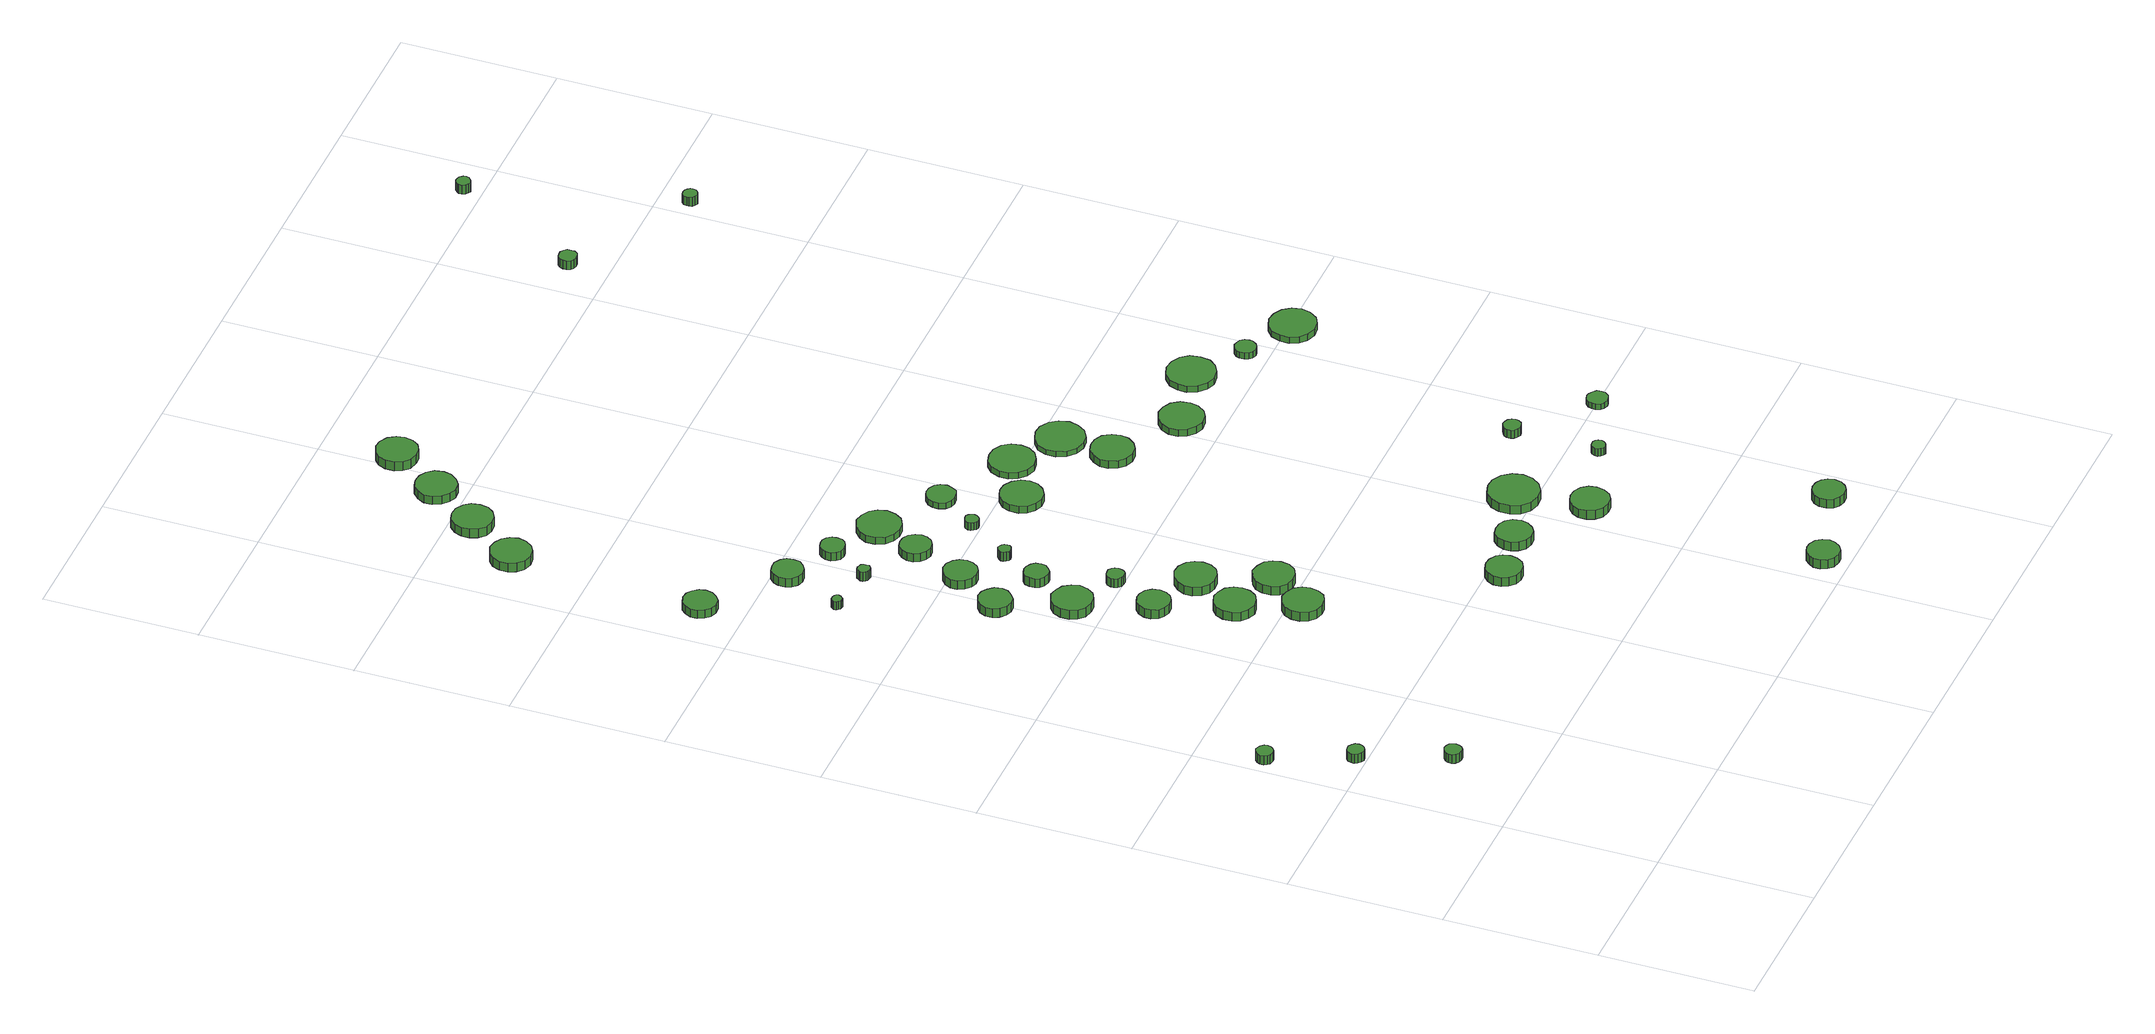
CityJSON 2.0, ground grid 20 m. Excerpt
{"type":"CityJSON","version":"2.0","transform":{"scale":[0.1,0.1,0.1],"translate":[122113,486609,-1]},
"CityObjects":{
"tree1":{"type":"SolitaryVegetationObject","attributes":{"function":"something"},"geometry":[{"type":"MultiSurface","lod":"1","boundaries":[[[0,1,2,3,4,5,6,7,8,9,10,11,12,13,14]],[[15,16,17,18,19,20,21,22,23,24,25,26,27,28,29]],[[0,29,28,1]],[[1,28,27,2]],[[2,27,26,3]],[[3,26,25,4]],[[4,25,24,5]],[[5,24,23,6]],[[6,23,22,7]],[[7,22,21,8]],[[8,21,20,9]],[[9,20,19,10]],[[10,19,18,11]],[[11,18,17,12]],[[12,17,16,13]],[[13,16,15,14]],[[14,15,29,0]]]}]},
"tree2":{"type":"SolitaryVegetationObject","attributes":{"function":"something"},"geometry":[{"type":"MultiSurface","lod":"1","boundaries":[[[30,31,32,33,34,35,36,37,38,39,40,41,42,43,44]],[[45,46,47,48,49,50,51,52,53,54,55,56,57,58,59]],[[30,59,58,31]],[[31,58,57,32]],[[32,57,56,33]],[[33,56,55,34]],[[34,55,54,35]],[[35,54,53,36]],[[36,53,52,37]],[[37,52,51,38]],[[38,51,50,39]],[[39,50,49,40]],[[40,49,48,41]],[[41,48,47,42]],[[42,47,46,43]],[[43,46,45,44]],[[44,45,59,30]]]}]},
"tree3":{"type":"SolitaryVegetationObject","attributes":{"function":"something"},"geometry":[{"type":"MultiSurface","lod":"1","boundaries":[[[60,61,62,63,64,65,66,67,68,69,70,71,72,73,74]],[[75,76,77,78,79,80,81,82,83,84,85,86,87,88,89]],[[60,89,88,61]],[[61,88,87,62]],[[62,87,86,63]],[[63,86,85,64]],[[64,85,84,65]],[[65,84,83,66]],[[66,83,82,67]],[[67,82,81,68]],[[68,81,80,69]],[[69,80,79,70]],[[70,79,78,71]],[[71,78,77,72]],[[72,77,76,73]],[[73,76,75,74]],[[74,75,89,60]]]}]},
"tree4":{"type":"SolitaryVegetationObject","attributes":{"function":"something"},"geometry":[{"type":"MultiSurface","lod":"1","boundaries":[[[90,91,92,93,94,95,96,97,98,99,100,101,102,103,104]],[[105,106,107,108,109,110,111,112,113,114,115,116,117,118,119]],[[90,119,118,91]],[[91,118,117,92]],[[92,117,116,93]],[[93,116,115,94]],[[94,115,114,95]],[[95,114,113,96]],[[96,113,112,97]],[[97,112,111,98]],[[98,111,110,99]],[[99,110,109,100]],[[100,109,108,101]],[[101,108,107,102]],[[102,107,106,103]],[[103,106,105,104]],[[104,105,119,90]]]}]},
"tree5":{"type":"SolitaryVegetationObject","attributes":{"function":"something"},"geometry":[{"type":"MultiSurface","lod":"1","boundaries":[[[120,121,122,123,124,125,126,127,128,129,130,131,132,133,134]],[[135,136,137,138,139,140,141,142,143,144,145,146,147,148,149]],[[120,149,148,121]],[[121,148,147,122]],[[122,147,146,123]],[[123,146,145,124]],[[124,145,144,125]],[[125,144,143,126]],[[126,143,142,127]],[[127,142,141,128]],[[128,141,140,129]],[[129,140,139,130]],[[130,139,138,131]],[[131,138,137,132]],[[132,137,136,133]],[[133,136,135,134]],[[134,135,149,120]]]}]},
"tree6":{"type":"SolitaryVegetationObject","attributes":{"function":"something"},"geometry":[{"type":"MultiSurface","lod":"1","boundaries":[[[150,151,152,153,154,155,156,157,158,159,160,161,162,163,164]],[[165,166,167,168,169,170,171,172,173,174,175,176,177,178,179]],[[150,179,178,151]],[[151,178,177,152]],[[152,177,176,153]],[[153,176,175,154]],[[154,175,174,155]],[[155,174,173,156]],[[156,173,172,157]],[[157,172,171,158]],[[158,171,170,159]],[[159,170,169,160]],[[160,169,168,161]],[[161,168,167,162]],[[162,167,166,163]],[[163,166,165,164]],[[164,165,179,150]]]}]},
"tree7":{"type":"SolitaryVegetationObject","attributes":{"function":"something"},"geometry":[{"type":"MultiSurface","lod":"1","boundaries":[[[180,181,182,183,184,185,186,187,188,189,190,191,192,193,194]],[[195,196,197,198,199,200,201,202,203,204,205,206,207,208,209]],[[180,209,208,181]],[[181,208,207,182]],[[182,207,206,183]],[[183,206,205,184]],[[184,205,204,185]],[[185,204,203,186]],[[186,203,202,187]],[[187,202,201,188]],[[188,201,200,189]],[[189,200,199,190]],[[190,199,198,191]],[[191,198,197,192]],[[192,197,196,193]],[[193,196,195,194]],[[194,195,209,180]]]}]},
"tree8":{"type":"SolitaryVegetationObject","attributes":{"function":"something"},"geometry":[{"type":"MultiSurface","lod":"1","boundaries":[[[210,211,212,213,214,215,216,217,218,219,220,221,222,223,224]],[[225,226,227,228,229,230,231,232,233,234,235,236,237,238,239]],[[210,239,238,211]],[[211,238,237,212]],[[212,237,236,213]],[[213,236,235,214]],[[214,235,234,215]],[[215,234,233,216]],[[216,233,232,217]],[[217,232,231,218]],[[218,231,230,219]],[[219,230,229,220]],[[220,229,228,221]],[[221,228,227,222]],[[222,227,226,223]],[[223,226,225,224]],[[224,225,239,210]]]}]},
"tree9":{"type":"SolitaryVegetationObject","attributes":{"function":"something"},"geometry":[{"type":"MultiSurface","lod":"1","boundaries":[[[240,241,242,243,244,245,246,247,248,249,250,251,252,253,254]],[[255,256,257,258,259,260,261,262,263,264,265,266,267,268,269]],[[240,269,268,241]],[[241,268,267,242]],[[242,267,266,243]],[[243,266,265,244]],[[244,265,264,245]],[[245,264,263,246]],[[246,263,262,247]],[[247,262,261,248]],[[248,261,260,249]],[[249,260,259,250]],[[250,259,258,251]],[[251,258,257,252]],[[252,257,256,253]],[[253,256,255,254]],[[254,255,269,240]]]}]},
"tree10":{"type":"SolitaryVegetationObject","attributes":{"function":"something"},"geometry":[{"type":"MultiSurface","lod":"1","boundaries":[[[270,271,272,273,274,275,276,277,278,279,280,281,282,283,284]],[[285,286,287,288,289,290,291,292,293,294,295,296,297,298,299]],[[270,299,298,271]],[[271,298,297,272]],[[272,297,296,273]],[[273,296,295,274]],[[274,295,294,275]],[[275,294,293,276]],[[276,293,292,277]],[[277,292,291,278]],[[278,291,290,279]],[[279,290,289,280]],[[280,289,288,281]],[[281,288,287,282]],[[282,287,286,283]],[[283,286,285,284]],[[284,285,299,270]]]}]},
"tree11":{"type":"SolitaryVegetationObject","attributes":{"function":"something"},"geometry":[{"type":"MultiSurface","lod":"1","boundaries":[[[300,301,302,303,304,305,306,307,308,309,310,311,312,313,314]],[[315,316,317,318,319,320,321,322,323,324,325,326,327,328,329]],[[300,329,328,301]],[[301,328,327,302]],[[302,327,326,303]],[[303,326,325,304]],[[304,325,324,305]],[[305,324,323,306]],[[306,323,322,307]],[[307,322,321,308]],[[308,321,320,309]],[[309,320,319,310]],[[310,319,318,311]],[[311,318,317,312]],[[312,317,316,313]],[[313,316,315,314]],[[314,315,329,300]]]}]},
"tree12":{"type":"SolitaryVegetationObject","attributes":{"function":"something"},"geometry":[{"type":"MultiSurface","lod":"1","boundaries":[[[330,331,332,333,334,335,336,337,338,339,340,341,342,343,344]],[[345,346,347,348,349,350,351,352,353,354,355,356,357,358,359]],[[330,359,358,331]],[[331,358,357,332]],[[332,357,356,333]],[[333,356,355,334]],[[334,355,354,335]],[[335,354,353,336]],[[336,353,352,337]],[[337,352,351,338]],[[338,351,350,339]],[[339,350,349,340]],[[340,349,348,341]],[[341,348,347,342]],[[342,347,346,343]],[[343,346,345,344]],[[344,345,359,330]]]}]},
"tree13":{"type":"SolitaryVegetationObject","attributes":{"function":"something"},"geometry":[{"type":"MultiSurface","lod":"1","boundaries":[[[360,361,362,363,364,365,366,367,368,369,370,371,372,373,374]],[[375,376,377,378,379,380,381,382,383,384,385,386,387,388,389]],[[360,389,388,361]],[[361,388,387,362]],[[362,387,386,363]],[[363,386,385,364]],[[364,385,384,365]],[[365,384,383,366]],[[366,383,382,367]],[[367,382,381,368]],[[368,381,380,369]],[[369,380,379,370]],[[370,379,378,371]],[[371,378,377,372]],[[372,377,376,373]],[[373,376,375,374]],[[374,375,389,360]]]}]},
"tree14":{"type":"SolitaryVegetationObject","attributes":{"function":"something"},"geometry":[{"type":"MultiSurface","lod":"1","boundaries":[[[390,391,392,393,394,395,396,397,398,399,400,401,402,403,404]],[[405,406,407,408,409,410,411,412,413,414,415,416,417,418,419]],[[390,419,418,391]],[[391,418,417,392]],[[392,417,416,393]],[[393,416,415,394]],[[394,415,414,395]],[[395,414,413,396]],[[396,413,412,397]],[[397,412,411,398]],[[398,411,410,399]],[[399,410,409,400]],[[400,409,408,401]],[[401,408,407,402]],[[402,407,406,403]],[[403,406,405,404]],[[404,405,419,390]]]}]},
"tree15":{"type":"SolitaryVegetationObject","attributes":{"function":"something"},"geometry":[{"type":"MultiSurface","lod":"1","boundaries":[[[420,421,422,423,424,425,426,427,428,429,430,431,432,433,434]],[[435,436,437,438,439,440,441,442,443,444,445,446,447,448,449]],[[420,449,448,421]],[[421,448,447,422]],[[422,447,446,423]],[[423,446,445,424]],[[424,445,444,425]],[[425,444,443,426]],[[426,443,442,427]],[[427,442,441,428]],[[428,441,440,429]],[[429,440,439,430]],[[430,439,438,431]],[[431,438,437,432]],[[432,437,436,433]],[[433,436,435,434]],[[434,435,449,420]]]}]},
"tree16":{"type":"SolitaryVegetationObject","attributes":{"function":"something"},"geometry":[{"type":"MultiSurface","lod":"1","boundaries":[[[450,451,452,453,454,455,456,457,458,459,460,461,462,463,464]],[[465,466,467,468,469,470,471,472,473,474,475,476,477,478,479]],[[450,479,478,451]],[[451,478,477,452]],[[452,477,476,453]],[[453,476,475,454]],[[454,475,474,455]],[[455,474,473,456]],[[456,473,472,457]],[[457,472,471,458]],[[458,471,470,459]],[[459,470,469,460]],[[460,469,468,461]],[[461,468,467,462]],[[462,467,466,463]],[[463,466,465,464]],[[464,465,479,450]]]}]},
"tree17":{"type":"SolitaryVegetationObject","attributes":{"function":"something"},"geometry":[{"type":"MultiSurface","lod":"1","boundaries":[[[480,481,482,483,484,485,486,487,488,489,490,491,492,493,494]],[[495,496,497,498,499,500,501,502,503,504,505,506,507,508,509]],[[480,509,508,481]],[[481,508,507,482]],[[482,507,506,483]],[[483,506,505,484]],[[484,505,504,485]],[[485,504,503,486]],[[486,503,502,487]],[[487,502,501,488]],[[488,501,500,489]],[[489,500,499,490]],[[490,499,498,491]],[[491,498,497,492]],[[492,497,496,493]],[[493,496,495,494]],[[494,495,509,480]]]}]},
"tree18":{"type":"SolitaryVegetationObject","attributes":{"function":"something"},"geometry":[{"type":"MultiSurface","lod":"1","boundaries":[[[510,511,512,513,514,515,516,517,518,519,520,521,522,523,524]],[[525,526,527,528,529,530,531,532,533,534,535,536,537,538,539]],[[510,539,538,511]],[[511,538,537,512]],[[512,537,536,513]],[[513,536,535,514]],[[514,535,534,515]],[[515,534,533,516]],[[516,533,532,517]],[[517,532,531,518]],[[518,531,530,519]],[[519,530,529,520]],[[520,529,528,521]],[[521,528,527,522]],[[522,527,526,523]],[[523,526,525,524]],[[524,525,539,510]]]}]},
"tree19":{"type":"SolitaryVegetationObject","attributes":{"function":"something"},"geometry":[{"type":"MultiSurface","lod":"1","boundaries":[[[540,541,542,543,544,545,546,547,548,549,550,551,552,553,554]],[[555,556,557,558,559,560,561,562,563,564,565,566,567,568,569]],[[540,569,568,541]],[[541,568,567,542]],[[542,567,566,543]],[[543,566,565,544]],[[544,565,564,545]],[[545,564,563,546]],[[546,563,562,547]],[[547,562,561,548]],[[548,561,560,549]],[[549,560,559,550]],[[550,559,558,551]],[[551,558,557,552]],[[552,557,556,553]],[[553,556,555,554]],[[554,555,569,540]]]}]},
"tree20":{"type":"SolitaryVegetationObject","attributes":{"function":"something"},"geometry":[{"type":"MultiSurface","lod":"1","boundaries":[[[570,571,572,573,574,575,576,577,578,579,580,581,582,583,584]],[[585,586,587,588,589,590,591,592,593,594,595,596,597,598,599]],[[570,599,598,571]],[[571,598,597,572]],[[572,597,596,573]],[[573,596,595,574]],[[574,595,594,575]],[[575,594,593,576]],[[576,593,592,577]],[[577,592,591,578]],[[578,591,590,579]],[[579,590,589,580]],[[580,589,588,581]],[[581,588,587,582]],[[582,587,586,583]],[[583,586,585,584]],[[584,585,599,570]]]}]},
"tree21":{"type":"SolitaryVegetationObject","attributes":{"function":"something"},"geometry":[{"type":"MultiSurface","lod":"1","boundaries":[[[600,601,602,603,604,605,606,607,608,609,610,611,612,613,614]],[[615,616,617,618,619,620,621,622,623,624,625,626,627,628,629]],[[600,629,628,601]],[[601,628,627,602]],[[602,627,626,603]],[[603,626,625,604]],[[604,625,624,605]],[[605,624,623,606]],[[606,623,622,607]],[[607,622,621,608]],[[608,621,620,609]],[[609,620,619,610]],[[610,619,618,611]],[[611,618,617,612]],[[612,617,616,613]],[[613,616,615,614]],[[614,615,629,600]]]}]},
"tree22":{"type":"SolitaryVegetationObject","attributes":{"function":"something"},"geometry":[{"type":"MultiSurface","lod":"1","boundaries":[[[630,631,632,633,634,635,636,637,638,639,640,641,642,643,644]],[[645,646,647,648,649,650,651,652,653,654,655,656,657,658,659]],[[630,659,658,631]],[[631,658,657,632]],[[632,657,656,633]],[[633,656,655,634]],[[634,655,654,635]],[[635,654,653,636]],[[636,653,652,637]],[[637,652,651,638]],[[638,651,650,639]],[[639,650,649,640]],[[640,649,648,641]],[[641,648,647,642]],[[642,647,646,643]],[[643,646,645,644]],[[644,645,659,630]]]}]},
"tree23":{"type":"SolitaryVegetationObject","attributes":{"function":"something"},"geometry":[{"type":"MultiSurface","lod":"1","boundaries":[[[660,661,662,663,664,665,666,667,668,669,670,671,672,673,674]],[[675,676,677,678,679,680,681,682,683,684,685,686,687,688,689]],[[660,689,688,661]],[[661,688,687,662]],[[662,687,686,663]],[[663,686,685,664]],[[664,685,684,665]],[[665,684,683,666]],[[666,683,682,667]],[[667,682,681,668]],[[668,681,680,669]],[[669,680,679,670]],[[670,679,678,671]],[[671,678,677,672]],[[672,677,676,673]],[[673,676,675,674]],[[674,675,689,660]]]}]},
"tree24":{"type":"SolitaryVegetationObject","attributes":{"function":"something"},"geometry":[{"type":"MultiSurface","lod":"1","boundaries":[[[690,691,692,693,694,695,696,697,698,699,700,701,702,703,704]],[[705,706,707,708,709,710,711,712,713,714,715,716,717,718,719]],[[690,719,718,691]],[[691,718,717,692]],[[692,717,716,693]],[[693,716,715,694]],[[694,715,714,695]],[[695,714,713,696]],[[696,713,712,697]],[[697,712,711,698]],[[698,711,710,699]],[[699,710,709,700]],[[700,709,708,701]],[[701,708,707,702]],[[702,707,706,703]],[[703,706,705,704]],[[704,705,719,690]]]}]},
"tree25":{"type":"SolitaryVegetationObject","attributes":{"function":"something"},"geometry":[{"type":"MultiSurface","lod":"1","boundaries":[[[720,721,722,723,724,725,726,727,728,729,730,731,732,733,734]],[[735,736,737,738,739,740,741,742,743,744,745,746,747,748,749]],[[720,749,748,721]],[[721,748,747,722]],[[722,747,746,723]],[[723,746,745,724]],[[724,745,744,725]],[[725,744,743,726]],[[726,743,742,727]],[[727,742,741,728]],[[728,741,740,729]],[[729,740,739,730]],[[730,739,738,731]],[[731,738,737,732]],[[732,737,736,733]],[[733,736,735,734]],[[734,735,749,720]]]}]},
"tree26":{"type":"SolitaryVegetationObject","attributes":{"function":"something"},"geometry":[{"type":"MultiSurface","lod":"1","boundaries":[[[750,751,752,753,754,755,756,757,758,759,760,761,762,763,764]],[[765,766,767,768,769,770,771,772,773,774,775,776,777,778,779]],[[750,779,778,751]],[[751,778,777,752]],[[752,777,776,753]],[[753,776,775,754]],[[754,775,774,755]],[[755,774,773,756]],[[756,773,772,757]],[[757,772,771,758]],[[758,771,770,759]],[[759,770,769,760]],[[760,769,768,761]],[[761,768,767,762]],[[762,767,766,763]],[[763,766,765,764]],[[764,765,779,750]]]}]},
"tree27":{"type":"SolitaryVegetationObject","attributes":{"function":"something"},"geometry":[{"type":"MultiSurface","lod":"1","boundaries":[[[780,781,782,783,784,785,786,787,788,789,790,791,792,793,794]],[[795,796,797,798,799,800,801,802,803,804,805,806,807,808,809]],[[780,809,808,781]],[[781,808,807,782]],[[782,807,806,783]],[[783,806,805,784]],[[784,805,804,785]],[[785,804,803,786]],[[786,803,802,787]],[[787,802,801,788]],[[788,801,800,789]],[[789,800,799,790]],[[790,799,798,791]],[[791,798,797,792]],[[792,797,796,793]],[[793,796,795,794]],[[794,795,809,780]]]}]},
"tree28":{"type":"SolitaryVegetationObject","attributes":{"function":"something"},"geometry":[{"type":"MultiSurface","lod":"1","boundaries":[[[810,811,812,813,814,815,816,817,818,819,820,821,822,823,824]],[[825,826,827,828,829,830,831,832,833,834,835,836,837,838,839]],[[810,839,838,811]],[[811,838,837,812]],[[812,837,836,813]],[[813,836,835,814]],[[814,835,834,815]],[[815,834,833,816]],[[816,833,832,817]],[[817,832,831,818]],[[818,831,830,819]],[[819,830,829,820]],[[820,829,828,821]],[[821,828,827,822]],[[822,827,826,823]],[[823,826,825,824]],[[824,825,839,810]]]}]},
"tree29":{"type":"SolitaryVegetationObject","attributes":{"function":"something"},"geometry":[{"type":"MultiSurface","lod":"1","boundaries":[[[840,841,842,843,844,845,846,847,848,849,850,851,852,853,854]],[[855,856,857,858,859,860,861,862,863,864,865,866,867,868,869]],[[840,869,868,841]],[[841,868,867,842]],[[842,867,866,843]],[[843,866,865,844]],[[844,865,864,845]],[[845,864,863,846]],[[846,863,862,847]],[[847,862,861,848]],[[848,861,860,849]],[[849,860,859,850]],[[850,859,858,851]],[[851,858,857,852]],[[852,857,856,853]],[[853,856,855,854]],[[854,855,869,840]]]}]},
"tree30":{"type":"SolitaryVegetationObject","attributes":{"function":"something"},"geometry":[{"type":"MultiSurface","lod":"1","boundaries":[[[870,871,872,873,874,875,876,877,878,879,880,881,882,883,884]],[[885,886,887,888,889,890,891,892,893,894,895,896,897,898,899]],[[870,899,898,871]],[[871,898,897,872]],[[872,897,896,873]],[[873,896,895,874]],[[874,895,894,875]],[[875,894,893,876]],[[876,893,892,877]],[[877,892,891,878]],[[878,891,890,879]],[[879,890,889,880]],[[880,889,888,881]],[[881,888,887,882]],[[882,887,886,883]],[[883,886,885,884]],[[884,885,899,870]]]}]},
"tree31":{"type":"SolitaryVegetationObject","attributes":{"function":"something"},"geometry":[{"type":"MultiSurface","lod":"1","boundaries":[[[900,901,902,903,904,905,906,907,908,909,910,911,912,913,914]],[[915,916,917,918,919,920,921,922,923,924,925,926,927,928,929]],[[900,929,928,901]],[[901,928,927,902]],[[902,927,926,903]],[[903,926,925,904]],[[904,925,924,905]],[[905,924,923,906]],[[906,923,922,907]],[[907,922,921,908]],[[908,921,920,909]],[[909,920,919,910]],[[910,919,918,911]],[[911,918,917,912]],[[912,917,916,913]],[[913,916,915,914]],[[914,915,929,900]]]}]},
"tree32":{"type":"SolitaryVegetationObject","attributes":{"function":"something"},"geometry":[{"type":"MultiSurface","lod":"1","boundaries":[[[930,931,932,933,934,935,936,937,938,939,940,941,942,943,944]],[[945,946,947,948,949,950,951,952,953,954,955,956,957,958,959]],[[930,959,958,931]],[[931,958,957,932]],[[932,957,956,933]],[[933,956,955,934]],[[934,955,954,935]],[[935,954,953,936]],[[936,953,952,937]],[[937,952,951,938]],[[938,951,950,939]],[[939,950,949,940]],[[940,949,948,941]],[[941,948,947,942]],[[942,947,946,943]],[[943,946,945,944]],[[944,945,959,930]]]}]},
"tree33":{"type":"SolitaryVegetationObject","attributes":{"function":"something"},"geometry":[{"type":"MultiSurface","lod":"1","boundaries":[[[960,961,962,963,964,965,966,967,968,969,970,971,972,973,974]],[[975,976,977,978,979,980,981,982,983,984,985,986,987,988,989]],[[960,989,988,961]],[[961,988,987,962]],[[962,987,986,963]],[[963,986,985,964]],[[964,985,984,965]],[[965,984,983,966]],[[966,983,982,967]],[[967,982,981,968]],[[968,981,980,969]],[[969,980,979,970]],[[970,979,978,971]],[[971,978,977,972]],[[972,977,976,973]],[[973,976,975,974]],[[974,975,989,960]]]}]},
"tree34":{"type":"SolitaryVegetationObject","attributes":{"function":"something"},"geometry":[{"type":"MultiSurface","lod":"1","boundaries":[[[990,991,992,993,994,995,996,997,998,999,1000,1001,1002,1003,1004]],[[1005,1006,1007,1008,1009,1010,1011,1012,1013,1014,1015,1016,1017,1018,1019]],[[990,1019,1018,991]],[[991,1018,1017,992]],[[992,1017,1016,993]],[[993,1016,1015,994]],[[994,1015,1014,995]],[[995,1014,1013,996]],[[996,1013,1012,997]],[[997,1012,1011,998]],[[998,1011,1010,999]],[[999,1010,1009,1000]],[[1000,1009,1008,1001]],[[1001,1008,1007,1002]],[[1002,1007,1006,1003]],[[1003,1006,1005,1004]],[[1004,1005,1019,990]]]}]},
"tree35":{"type":"SolitaryVegetationObject","attributes":{"function":"something"},"geometry":[{"type":"MultiSurface","lod":"1","boundaries":[[[1020,1021,1022,1023,1024,1025,1026,1027,1028,1029,1030,1031,1032,1033,1034]],[[1035,1036,1037,1038,1039,1040,1041,1042,1043,1044,1045,1046,1047,1048,1049]],[[1020,1049,1048,1021]],[[1021,1048,1047,1022]],[[1022,1047,1046,1023]],[[1023,1046,1045,1024]],[[1024,1045,1044,1025]],[[1025,1044,1043,1026]],[[1026,1043,1042,1027]],[[1027,1042,1041,1028]],[[1028,1041,1040,1029]],[[1029,1040,1039,1030]],[[1030,1039,1038,1031]],[[1031,1038,1037,1032]],[[1032,1037,1036,1033]],[[1033,1036,1035,1034]],[[1034,1035,1049,1020]]]}]},
"tree36":{"type":"SolitaryVegetationObject","attributes":{"function":"something"},"geometry":[{"type":"MultiSurface","lod":"1","boundaries":[[[1050,1051,1052,1053,1054,1055,1056,1057,1058,1059,1060,1061,1062,1063,1064]],[[1065,1066,1067,1068,1069,1070,1071,1072,1073,1074,1075,1076,1077,1078,1079]],[[1050,1079,1078,1051]],[[1051,1078,1077,1052]],[[1052,1077,1076,1053]],[[1053,1076,1075,1054]],[[1054,1075,1074,1055]],[[1055,1074,1073,1056]],[[1056,1073,1072,1057]],[[1057,1072,1071,1058]],[[1058,1071,1070,1059]],[[1059,1070,1069,1060]],[[1060,1069,1068,1061]],[[1061,1068,1067,1062]],[[1062,1067,1066,1063]],[[1063,1066,1065,1064]],[[1064,1065,1079,1050]]]}]},
"tree37":{"type":"SolitaryVegetationObject","attributes":{"function":"something"},"geometry":[{"type":"MultiSurface","lod":"1","boundaries":[[[1080,1081,1082,1083,1084,1085,1086,1087,1088,1089,1090,1091,1092,1093,1094]],[[1095,1096,1097,1098,1099,1100,1101,1102,1103,1104,1105,1106,1107,1108,1109]],[[1080,1109,1108,1081]],[[1081,1108,1107,1082]],[[1082,1107,1106,1083]],[[1083,1106,1105,1084]],[[1084,1105,1104,1085]],[[1085,1104,1103,1086]],[[1086,1103,1102,1087]],[[1087,1102,1101,1088]],[[1088,1101,1100,1089]],[[1089,1100,1099,1090]],[[1090,1099,1098,1091]],[[1091,1098,1097,1092]],[[1092,1097,1096,1093]],[[1093,1096,1095,1094]],[[1094,1095,1109,1080]]]}]},
"tree38":{"type":"SolitaryVegetationObject","attributes":{"function":"something"},"geometry":[{"type":"MultiSurface","lod":"1","boundaries":[[[1110,1111,1112,1113,1114,1115,1116,1117,1118,1119,1120,1121,1122,1123,1124]],[[1125,1126,1127,1128,1129,1130,1131,1132,1133,1134,1135,1136,1137,1138,1139]],[[1110,1139,1138,1111]],[[1111,1138,1137,1112]],[[1112,1137,1136,1113]],[[1113,1136,1135,1114]],[[1114,1135,1134,1115]],[[1115,1134,1133,1116]],[[1116,1133,1132,1117]],[[1117,1132,1131,1118]],[[1118,1131,1130,1119]],[[1119,1130,1129,1120]],[[1120,1129,1128,1121]],[[1121,1128,1127,1122]],[[1122,1127,1126,1123]],[[1123,1126,1125,1124]],[[1124,1125,1139,1110]]]}]},
"tree39":{"type":"SolitaryVegetationObject","attributes":{"function":"something"},"geometry":[{"type":"MultiSurface","lod":"1","boundaries":[[[1140,1141,1142,1143,1144,1145,1146,1147,1148,1149,1150,1151,1152,1153,1154]],[[1155,1156,1157,1158,1159,1160,1161,1162,1163,1164,1165,1166,1167,1168,1169]],[[1140,1169,1168,1141]],[[1141,1168,1167,1142]],[[1142,1167,1166,1143]],[[1143,1166,1165,1144]],[[1144,1165,1164,1145]],[[1145,1164,1163,1146]],[[1146,1163,1162,1147]],[[1147,1162,1161,1148]],[[1148,1161,1160,1149]],[[1149,1160,1159,1150]],[[1150,1159,1158,1151]],[[1151,1158,1157,1152]],[[1152,1157,1156,1153]],[[1153,1156,1155,1154]],[[1154,1155,1169,1140]]]}]},
"tree40":{"type":"SolitaryVegetationObject","attributes":{"function":"something"},"geometry":[{"type":"MultiSurface","lod":"1","boundaries":[[[1170,1171,1172,1173,1174,1175,1176,1177,1178,1179,1180,1181,1182,1183,1184]],[[1185,1186,1187,1188,1189,1190,1191,1192,1193,1194,1195,1196,1197,1198,1199]],[[1170,1199,1198,1171]],[[1171,1198,1197,1172]],[[1172,1197,1196,1173]],[[1173,1196,1195,1174]],[[1174,1195,1194,1175]],[[1175,1194,1193,1176]],[[1176,1193,1192,1177]],[[1177,1192,1191,1178]],[[1178,1191,1190,1179]],[[1179,1190,1189,1180]],[[1180,1189,1188,1181]],[[1181,1188,1187,1182]],[[1182,1187,1186,1183]],[[1183,1186,1185,1184]],[[1184,1185,1199,1170]]]}]},
"tree41":{"type":"SolitaryVegetationObject","attributes":{"function":"something"},"geometry":[{"type":"MultiSurface","lod":"1","boundaries":[[[1200,1201,1202,1203,1204,1205,1206,1207,1208,1209,1210,1211,1212,1213,1214]],[[1215,1216,1217,1218,1219,1220,1221,1222,1223,1224,1225,1226,1227,1228,1229]],[[1200,1229,1228,1201]],[[1201,1228,1227,1202]],[[1202,1227,1226,1203]],[[1203,1226,1225,1204]],[[1204,1225,1224,1205]],[[1205,1224,1223,1206]],[[1206,1223,1222,1207]],[[1207,1222,1221,1208]],[[1208,1221,1220,1209]],[[1209,1220,1219,1210]],[[1210,1219,1218,1211]],[[1211,1218,1217,1212]],[[1212,1217,1216,1213]],[[1213,1216,1215,1214]],[[1214,1215,1229,1200]]]}]},
"tree42":{"type":"SolitaryVegetationObject","attributes":{"function":"something"},"geometry":[{"type":"MultiSurface","lod":"1","boundaries":[[[1230,1231,1232,1233,1234,1235,1236,1237,1238,1239,1240,1241,1242,1243,1244]],[[1245,1246,1247,1248,1249,1250,1251,1252,1253,1254,1255,1256,1257,1258,1259]],[[1230,1259,1258,1231]],[[1231,1258,1257,1232]],[[1232,1257,1256,1233]],[[1233,1256,1255,1234]],[[1234,1255,1254,1235]],[[1235,1254,1253,1236]],[[1236,1253,1252,1237]],[[1237,1252,1251,1238]],[[1238,1251,1250,1239]],[[1239,1250,1249,1240]],[[1240,1249,1248,1241]],[[1241,1248,1247,1242]],[[1242,1247,1246,1243]],[[1243,1246,1245,1244]],[[1244,1245,1259,1230]]]}]},
"tree43":{"type":"SolitaryVegetationObject","attributes":{"function":"something"},"geometry":[{"type":"MultiSurface","lod":"1","boundaries":[[[1260,1261,1262,1263,1264,1265,1266,1267,1268,1269,1270,1271,1272,1273,1274]],[[1275,1276,1277,1278,1279,1280,1281,1282,1283,1284,1285,1286,1287,1288,1289]],[[1260,1289,1288,1261]],[[1261,1288,1287,1262]],[[1262,1287,1286,1263]],[[1263,1286,1285,1264]],[[1264,1285,1284,1265]],[[1265,1284,1283,1266]],[[1266,1283,1282,1267]],[[1267,1282,1281,1268]],[[1268,1281,1280,1269]],[[1269,1280,1279,1270]],[[1270,1279,1278,1271]],[[1271,1278,1277,1272]],[[1272,1277,1276,1273]],[[1273,1276,1275,1274]],[[1274,1275,1289,1260]]]}]},
"tree44":{"type":"SolitaryVegetationObject","attributes":{"function":"something"},"geometry":[{"type":"MultiSurface","lod":"1","boundaries":[[[1290,1291,1292,1293,1294,1295,1296,1297,1298,1299,1300,1301,1302,1303,1304]],[[1305,1306,1307,1308,1309,1310,1311,1312,1313,1314,1315,1316,1317,1318,1319]],[[1290,1319,1318,1291]],[[1291,1318,1317,1292]],[[1292,1317,1316,1293]],[[1293,1316,1315,1294]],[[1294,1315,1314,1295]],[[1295,1314,1313,1296]],[[1296,1313,1312,1297]],[[1297,1312,1311,1298]],[[1298,1311,1310,1299]],[[1299,1310,1309,1300]],[[1300,1309,1308,1301]],[[1301,1308,1307,1302]],[[1302,1307,1306,1303]],[[1303,1306,1305,1304]],[[1304,1305,1319,1290]]]}]},
"tree45":{"type":"SolitaryVegetationObject","attributes":{"function":"something"},"geometry":[{"type":"MultiSurface","lod":"1","boundaries":[[[1320,1321,1322,1323,1324,1325,1326,1327,1328,1329,1330,1331,1332,1333,1334]],[[1335,1336,1337,1338,1339,1340,1341,1342,1343,1344,1345,1346,1347,1348,1349]],[[1320,1349,1348,1321]],[[1321,1348,1347,1322]],[[1322,1347,1346,1323]],[[1323,1346,1345,1324]],[[1324,1345,1344,1325]],[[1325,1344,1343,1326]],[[1326,1343,1342,1327]],[[1327,1342,1341,1328]],[[1328,1341,1340,1329]],[[1329,1340,1339,1330]],[[1330,1339,1338,1331]],[[1331,1338,1337,1332]],[[1332,1337,1336,1333]],[[1333,1336,1335,1334]],[[1334,1335,1349,1320]]]}]},
"tree46":{"type":"SolitaryVegetationObject","attributes":{"function":"something"},"geometry":[{"type":"MultiSurface","lod":"1","boundaries":[[[1350,1351,1352,1353,1354,1355,1356,1357,1358,1359,1360,1361,1362,1363,1364]],[[1365,1366,1367,1368,1369,1370,1371,1372,1373,1374,1375,1376,1377,1378,1379]],[[1350,1379,1378,1351]],[[1351,1378,1377,1352]],[[1352,1377,1376,1353]],[[1353,1376,1375,1354]],[[1354,1375,1374,1355]],[[1355,1374,1373,1356]],[[1356,1373,1372,1357]],[[1357,1372,1371,1358]],[[1358,1371,1370,1359]],[[1359,1370,1369,1360]],[[1360,1369,1368,1361]],[[1361,1368,1367,1362]],[[1362,1367,1366,1363]],[[1363,1366,1365,1364]],[[1364,1365,1379,1350]]]}]},
"tree47":{"type":"SolitaryVegetationObject","attributes":{"function":"something"},"geometry":[{"type":"MultiSurface","lod":"1","boundaries":[[[1380,1381,1382,1383,1384,1385,1386,1387,1388,1389,1390,1391,1392,1393,1394]],[[1395,1396,1397,1398,1399,1400,1401,1402,1403,1404,1405,1406,1407,1408,1409]],[[1380,1409,1408,1381]],[[1381,1408,1407,1382]],[[1382,1407,1406,1383]],[[1383,1406,1405,1384]],[[1384,1405,1404,1385]],[[1385,1404,1403,1386]],[[1386,1403,1402,1387]],[[1387,1402,1401,1388]],[[1388,1401,1400,1389]],[[1389,1400,1399,1390]],[[1390,1399,1398,1391]],[[1391,1398,1397,1392]],[[1392,1397,1396,1393]],[[1393,1396,1395,1394]],[[1394,1395,1409,1380]]]}]}
},
"vertices":[
[29,513,26],[28,517,26],[25,521,26],[21,523,26],[17,524,26],[12,522,26],[9,519,26],[7,515,26],[7,510,26],[9,506,26],[12,503,26],[17,502,26],[21,502,26],[25,505,26],[28,508,26],[28,508,13],[25,505,13],[21,502,13],[17,502,13],[12,503,13],[9,506,13],[7,510,13],[7,515,13],[9,519,13],[12,522,13],[17,524,13],[21,523,13],[25,521,13],[28,517,13],[29,513,13],
[67,410,29],[66,415,29],[63,418,29],[59,421,29],[55,421,29],[51,420,29],[47,417,29],[45,412,29],[45,408,29],[47,404,29],[51,401,29],[55,399,29],[59,400,29],[63,402,29],[66,406,29],[66,406,16],[63,402,16],[59,400,16],[55,399,16],[51,401,16],[47,404,16],[45,408,16],[45,412,16],[47,417,16],[51,420,16],[55,421,16],[59,421,16],[63,418,16],[66,415,16],[67,410,16],
[105,300,32],[104,304,32],[102,308,32],[98,310,32],[93,311,32],[89,309,32],[85,306,32],[83,302,32],[83,297,32],[85,293,32],[89,290,32],[93,289,32],[98,289,32],[102,292,32],[104,295,32],[104,295,19],[102,292,19],[98,289,19],[93,289,19],[89,290,19],[85,293,19],[83,297,19],[83,302,19],[85,306,19],[89,309,19],[93,311,19],[98,310,19],[102,308,19],[104,304,19],[105,300,19],
[78,1254,27],[76,1262,27],[71,1269,27],[64,1274,27],[55,1275,27],[46,1272,27],[40,1266,27],[36,1258,27],[36,1249,27],[40,1241,27],[46,1235,27],[55,1232,27],[64,1233,27],[71,1238,27],[76,1245,27],[76,1245,15],[71,1238,15],[64,1233,15],[55,1232,15],[46,1235,15],[40,1241,15],[36,1249,15],[36,1258,15],[40,1266,15],[46,1272,15],[55,1275,15],[64,1274,15],[71,1269,15],[76,1262,15],[78,1254,15],
[127,1102,26],[126,1105,26],[124,1107,26],[122,1108,26],[119,1108,26],[117,1108,26],[115,1106,26],[113,1103,26],[113,1100,26],[115,1098,26],[117,1096,26],[119,1095,26],[122,1095,26],[124,1097,26],[126,1099,26],[126,1099,14],[124,1097,14],[122,1095,14],[119,1095,14],[117,1096,14],[115,1098,14],[113,1100,14],[113,1103,14],[115,1106,14],[117,1108,14],[119,1108,14],[122,1108,14],[124,1107,14],[126,1105,14],[127,1102,14],
[210,924,26],[208,933,26],[202,940,26],[195,945,26],[186,946,26],[178,943,26],[171,937,26],[167,929,26],[167,920,26],[171,912,26],[178,906,26],[186,903,26],[195,904,26],[202,909,26],[208,916,26],[208,916,13],[202,909,13],[195,904,13],[186,903,13],[178,906,13],[171,912,13],[167,920,13],[167,929,13],[171,937,13],[178,943,13],[186,946,13],[195,945,13],[202,940,13],[208,933,13],[210,924,13],
[249,839,26],[246,849,26],[240,858,26],[230,863,26],[220,865,26],[209,861,26],[201,854,26],[197,844,26],[197,833,26],[201,823,26],[209,816,26],[220,813,26],[230,814,26],[240,819,26],[246,828,26],[246,828,13],[240,819,13],[230,814,13],[220,813,13],[209,816,13],[201,823,13],[197,833,13],[197,844,13],[201,854,13],[209,861,13],[220,865,13],[230,863,13],[240,858,13],[246,849,13],[249,839,13],
[275,746,26],[273,755,26],[268,762,26],[260,766,26],[252,767,26],[243,764,26],[237,759,26],[233,750,26],[233,742,26],[237,733,26],[243,728,26],[252,725,26],[260,726,26],[268,730,26],[273,737,26],[273,737,13],[268,730,13],[260,726,13],[252,725,13],[243,728,13],[237,733,13],[233,742,13],[233,750,13],[237,759,13],[243,764,13],[252,767,13],[260,766,13],[268,762,13],[273,755,13],[275,746,13],
[313,655,27],[311,665,27],[305,674,27],[295,679,27],[285,681,27],[274,677,27],[266,670,27],[262,660,27],[262,649,27],[266,639,27],[274,632,27],[285,628,27],[295,630,27],[305,635,27],[311,644,27],[311,644,14],[305,635,14],[295,630,14],[285,628,14],[274,632,14],[266,639,14],[262,649,14],[262,660,14],[266,670,14],[274,677,14],[285,681,14],[295,679,14],[305,674,14],[311,665,14],[313,655,14],
[341,578,28],[339,588,28],[333,597,28],[323,602,28],[313,604,28],[302,600,28],[294,593,28],[290,583,28],[290,572,28],[294,562,28],[302,555,28],[313,552,28],[323,553,28],[333,558,28],[339,567,28],[339,567,15],[333,558,15],[323,553,15],[313,552,15],[302,555,15],[294,562,15],[290,572,15],[290,583,15],[294,593,15],[302,600,15],[313,604,15],[323,602,15],[333,597,15],[339,588,15],[341,578,15],
[177,1179,24],[176,1188,24],[171,1194,24],[163,1199,24],[155,1199,24],[147,1197,24],[141,1191,24],[138,1184,24],[138,1175,24],[141,1168,24],[147,1162,24],[155,1159,24],[163,1160,24],[171,1165,24],[176,1171,24],[176,1171,11],[171,1165,11],[163,1160,11],[155,1159,11],[147,1162,11],[141,1168,11],[138,1175,11],[138,1184,11],[141,1191,11],[147,1197,11],[155,1199,11],[163,1199,11],[171,1194,11],[176,1188,11],[177,1179,11],
[197,1094,25],[197,1097,25],[195,1100,25],[192,1101,25],[189,1102,25],[185,1101,25],[183,1098,25],[181,1095,25],[181,1092,25],[183,1089,25],[185,1087,25],[189,1086,25],[192,1086,25],[195,1088,25],[197,1090,25],[197,1090,12],[195,1088,12],[192,1086,12],[189,1086,12],[185,1087,12],[183,1089,12],[181,1092,12],[181,1095,12],[183,1098,12],[185,1101,12],[189,1102,12],[192,1101,12],[195,1100,12],[197,1097,12],[197,1094,12],
[94,1501,28],[91,1511,28],[85,1520,28],[76,1525,28],[65,1527,28],[54,1523,28],[46,1516,28],[42,1506,28],[42,1495,28],[46,1485,28],[54,1478,28],[65,1474,28],[76,1476,28],[85,1481,28],[91,1490,28],[91,1490,15],[85,1481,15],[76,1476,15],[65,1474,15],[54,1478,15],[46,1485,15],[42,1495,15],[42,1506,15],[46,1516,15],[54,1523,15],[65,1527,15],[76,1525,15],[85,1520,15],[91,1511,15],[94,1501,15],
[249,984,25],[247,993,25],[242,1000,25],[234,1005,25],[225,1006,25],[217,1003,25],[210,997,25],[206,989,25],[206,980,25],[210,972,25],[217,966,25],[225,963,25],[234,964,25],[242,968,25],[247,975,25],[247,975,12],[242,968,12],[234,964,12],[225,963,12],[217,966,12],[210,972,12],[206,980,12],[206,989,12],[210,997,12],[217,1003,12],[225,1006,12],[234,1005,12],[242,1000,12],[247,993,12],[249,984,12],
[274,898,25],[273,905,25],[269,910,25],[263,913,25],[257,914,25],[250,912,25],[245,908,25],[243,902,25],[243,895,25],[245,889,25],[250,885,25],[257,883,25],[263,883,25],[269,887,25],[273,892,25],[273,892,12],[269,887,12],[263,883,12],[257,883,12],[250,885,12],[245,889,12],[243,895,12],[243,902,12],[245,908,12],[250,912,12],[257,914,12],[263,913,12],[269,910,12],[273,905,12],[274,898,12],
[299,808,25],[298,813,25],[296,816,25],[292,819,25],[287,819,25],[283,818,25],[279,815,25],[277,810,25],[277,806,25],[279,802,25],[283,798,25],[287,797,25],[292,797,25],[296,800,25],[298,804,25],[298,804,12],[296,800,12],[292,797,12],[287,797,12],[283,798,12],[279,802,12],[277,806,12],[277,810,12],[279,815,12],[283,818,12],[287,819,12],[292,819,12],[296,816,12],[298,813,12],[299,808,12],
[347,718,25],[345,728,25],[339,737,25],[329,743,25],[318,744,25],[308,740,25],[300,733,25],[295,723,25],[295,712,25],[300,702,25],[308,695,25],[318,692,25],[329,693,25],[339,698,25],[345,707,25],[345,707,12],[339,698,12],[329,693,12],[318,692,12],[308,695,12],[300,702,12],[295,712,12],[295,723,12],[300,733,12],[308,740,12],[318,744,12],[329,743,12],[339,737,12],[345,728,12],[347,718,12],
[379,630,27],[377,640,27],[371,649,27],[361,654,27],[350,656,27],[340,652,27],[332,645,27],[328,635,27],[328,624,27],[332,614,27],[340,607,27],[350,604,27],[361,605,27],[371,610,27],[377,619,27],[377,619,14],[371,610,14],[361,605,14],[350,604,14],[340,607,14],[332,614,14],[328,624,14],[328,635,14],[332,645,14],[340,652,14],[350,656,14],[361,654,14],[371,649,14],[377,640,14],[379,630,14],
[238,1147,23],[237,1153,23],[233,1159,23],[227,1162,23],[221,1162,23],[214,1160,23],[210,1156,23],[207,1150,23],[207,1143,23],[210,1137,23],[214,1133,23],[221,1131,23],[227,1132,23],[233,1135,23],[237,1140,23],[237,1140,11],[233,1135,11],[227,1132,11],[221,1131,11],[214,1133,11],[210,1137,11],[207,1143,11],[207,1150,11],[210,1156,11],[214,1160,11],[221,1162,11],[227,1162,11],[233,1159,11],[237,1153,11],[238,1147,11],
[295,950,25],[295,954,25],[293,956,25],[290,958,25],[286,959,25],[283,957,25],[281,955,25],[279,952,25],[279,949,25],[281,946,25],[283,943,25],[286,942,25],[290,943,25],[293,944,25],[295,947,25],[295,947,12],[293,944,12],[290,943,12],[286,942,12],[283,943,12],[281,946,12],[279,949,12],[279,952,12],[281,955,12],[283,957,12],[286,959,12],[290,958,12],[293,956,12],[295,954,12],[295,950,12],
[484,375,31],[482,385,31],[477,392,31],[468,397,31],[459,398,31],[449,395,31],[442,389,31],[438,380,31],[438,370,31],[442,362,31],[449,355,31],[459,352,31],[468,353,31],[477,358,31],[482,366,31],[482,366,18],[477,358,18],[468,353,18],[459,352,18],[449,355,18],[442,362,18],[438,370,18],[438,380,18],[442,389,18],[449,395,18],[459,398,18],[468,397,18],[477,392,18],[482,385,18],[484,375,18],
[280,1054,23],[278,1062,23],[273,1069,23],[266,1073,23],[258,1074,23],[250,1072,23],[244,1066,23],[240,1058,23],[240,1050,23],[244,1042,23],[250,1037,23],[258,1034,23],[266,1035,23],[273,1039,23],[278,1046,23],[278,1046,11],[273,1039,11],[266,1035,11],[258,1034,11],[250,1037,11],[244,1042,11],[240,1050,11],[240,1058,11],[244,1066,11],[250,1072,11],[258,1074,11],[266,1073,11],[273,1069,11],[278,1062,11],[280,1054,11],
[138,1567,30],[136,1578,30],[130,1586,30],[120,1592,30],[109,1593,30],[99,1590,30],[91,1582,30],[87,1572,30],[87,1562,30],[91,1552,30],[99,1544,30],[109,1541,30],[120,1542,30],[130,1548,30],[136,1556,30],[136,1556,17],[130,1548,17],[120,1542,17],[109,1541,17],[99,1544,17],[91,1552,17],[87,1562,17],[87,1572,17],[91,1582,17],[99,1590,17],[109,1593,17],[120,1592,17],[130,1586,17],[136,1578,17],[138,1567,17],
[313,1111,21],[310,1122,21],[304,1131,21],[293,1137,21],[282,1139,21],[271,1135,21],[262,1127,21],[257,1117,21],[257,1105,21],[262,1094,21],[271,1087,21],[282,1083,21],[293,1084,21],[304,1090,21],[310,1099,21],[310,1099,11],[304,1090,11],[293,1084,11],[282,1083,11],[271,1087,11],[262,1094,11],[257,1105,11],[257,1117,11],[262,1127,11],[271,1135,11],[282,1139,11],[293,1137,11],[304,1131,11],[310,1122,11],[313,1111,11],
[342,1010,22],[341,1014,22],[339,1017,22],[336,1019,22],[332,1019,22],[329,1018,22],[326,1016,22],[324,1012,22],[324,1008,22],[326,1005,22],[329,1002,22],[332,1001,22],[336,1002,22],[339,1004,22],[341,1007,22],[341,1007,11],[339,1004,11],[336,1002,11],[332,1001,11],[329,1002,11],[326,1005,11],[324,1008,11],[324,1012,11],[326,1016,11],[329,1018,11],[332,1019,11],[336,1019,11],[339,1017,11],[341,1014,11],[342,1010,11],
[653,30,29],[651,39,29],[646,46,29],[638,50,29],[630,51,29],[621,48,29],[615,42,29],[611,35,29],[611,26,29],[615,18,29],[621,12,29],[630,10,29],[638,10,29],[646,15,29],[651,22,29],[651,22,16],[646,15,16],[638,10,16],[630,10,16],[621,12,16],[615,18,16],[611,26,16],[611,35,16],[615,42,16],[621,48,16],[630,51,16],[638,50,16],[646,46,16],[651,39,16],[653,30,16],
[183,1631,31],[181,1642,31],[174,1651,31],[165,1656,31],[154,1657,31],[144,1654,31],[136,1647,31],[131,1637,31],[131,1626,31],[136,1616,31],[144,1609,31],[154,1605,31],[165,1606,31],[174,1612,31],[181,1621,31],[181,1621,19],[174,1612,19],[165,1606,19],[154,1605,19],[144,1609,19],[136,1616,19],[131,1626,19],[131,1637,19],[136,1647,19],[144,1654,19],[154,1657,19],[165,1656,19],[174,1651,19],[181,1642,19],[183,1631,19],
[560,391,27],[558,401,27],[552,409,27],[544,413,27],[534,414,27],[525,412,27],[518,405,27],[514,396,27],[514,387,27],[518,378,27],[525,371,27],[534,368,27],[544,369,27],[552,374,27],[558,382,27],[558,382,14],[552,374,14],[544,369,14],[534,368,14],[525,371,14],[518,378,14],[514,387,14],[514,396,14],[518,405,14],[525,412,14],[534,414,14],[544,413,14],[552,409,14],[558,401,14],[560,391,14],
[388,1063,20],[386,1071,20],[382,1077,20],[375,1081,20],[367,1082,20],[360,1080,20],[354,1074,20],[351,1067,20],[351,1060,20],[354,1052,20],[360,1047,20],[367,1045,20],[375,1046,20],[382,1049,20],[386,1056,20],[386,1056,11],[382,1049,11],[375,1046,11],[367,1045,11],[360,1047,11],[354,1052,11],[351,1060,11],[351,1067,11],[354,1074,11],[360,1080,11],[367,1082,11],[375,1081,11],[382,1077,11],[386,1071,11],[388,1063,11],
[430,973,21],[428,984,21],[421,993,21],[411,999,21],[400,1000,21],[390,997,21],[381,989,21],[377,979,21],[377,967,21],[381,957,21],[390,950,21],[400,946,21],[411,947,21],[421,953,21],[428,962,21],[428,962,11],[421,953,11],[411,947,11],[400,946,11],[390,950,11],[381,957,11],[377,967,11],[377,979,11],[381,989,11],[390,997,11],[400,1000,11],[411,999,11],[421,993,11],[428,984,11],[430,973,11],
[228,1699,33],[226,1709,33],[220,1718,33],[210,1724,33],[200,1725,33],[189,1721,33],[181,1714,33],[177,1704,33],[177,1693,33],[181,1683,33],[189,1676,33],[200,1673,33],[210,1674,33],[220,1679,33],[226,1688,33],[226,1688,20],[220,1679,20],[210,1674,20],[200,1673,20],[189,1676,20],[181,1683,20],[177,1693,20],[177,1704,20],[181,1714,20],[189,1721,20],[200,1725,20],[210,1724,20],[220,1718,20],[226,1709,20],[228,1699,20],
[660,332,23],[658,342,23],[652,350,23],[643,355,23],[633,356,23],[623,353,23],[615,346,23],[611,337,23],[611,327,23],[615,317,23],[623,310,23],[633,307,23],[643,308,23],[652,313,23],[658,322,23],[658,322,10],[652,313,10],[643,308,10],[633,307,10],[623,310,10],[615,317,10],[611,327,10],[611,337,10],[615,346,10],[623,353,10],[633,356,10],[643,355,10],[652,350,10],[658,342,10],[660,332,10],
[648,422,26],[645,435,26],[637,446,26],[625,453,26],[612,454,26],[599,450,26],[589,441,26],[584,429,26],[584,415,26],[589,403,26],[599,394,26],[612,390,26],[625,391,26],[637,398,26],[645,409,26],[645,409,13],[637,398,13],[625,391,13],[612,390,13],[599,394,13],[589,403,13],[584,415,13],[584,429,13],[589,441,13],[599,450,13],[612,454,13],[625,453,13],[637,446,13],[645,435,13],[648,422,13],
[495,1009,20],[493,1021,20],[486,1031,20],[475,1037,20],[463,1038,20],[451,1035,20],[442,1027,20],[437,1015,20],[437,1003,20],[442,992,20],[451,984,20],[463,980,20],[475,982,20],[486,988,20],[493,998,20],[493,998,11],[486,988,11],[475,982,11],[463,980,11],[451,984,11],[442,992,11],[437,1003,11],[437,1015,11],[442,1027,11],[451,1035,11],[463,1038,11],[475,1037,11],[486,1031,11],[493,1021,11],[495,1009,11],
[779,72,21],[777,80,21],[772,87,21],[765,91,21],[756,92,21],[748,90,21],[741,84,21],[738,76,21],[738,67,21],[741,59,21],[748,54,21],[756,51,21],[765,52,21],[772,56,21],[777,63,21],[777,63,8],[772,56,8],[765,52,8],[756,51,8],[748,54,8],[741,59,8],[738,67,8],[738,76,8],[741,84,8],[748,90,8],[756,92,8],[765,91,8],[772,87,8],[777,80,8],[779,72,8],
[555,904,21],[553,915,21],[546,925,21],[536,930,21],[525,931,21],[514,928,21],[506,920,21],[501,910,21],[501,899,21],[506,888,21],[514,881,21],[525,877,21],[536,878,21],[546,884,21],[553,893,21],[553,893,10],[546,884,10],[536,878,10],[525,877,10],[514,881,10],[506,888,10],[501,899,10],[501,910,10],[506,920,10],[514,928,10],[525,931,10],[536,930,10],[546,925,10],[553,915,10],[555,904,10],
[561,972,19],[558,985,19],[551,995,19],[539,1002,19],[527,1003,19],[514,999,19],[504,991,19],[499,979,19],[499,966,19],[504,954,19],[514,945,19],[527,941,19],[539,942,19],[551,949,19],[558,960,19],[558,960,11],[551,949,11],[539,942,11],[527,941,11],[514,945,11],[504,954,11],[499,966,11],[499,979,11],[504,991,11],[514,999,11],[527,1003,11],[539,1002,11],[551,995,11],[558,985,11],[561,972,11],
[756,363,18],[755,367,18],[753,370,18],[750,372,18],[746,372,18],[743,371,18],[740,369,18],[738,365,18],[738,361,18],[740,358,18],[743,355,18],[746,354,18],[750,355,18],[753,357,18],[755,360,18],[755,360,7],[753,357,7],[750,355,7],[746,354,7],[743,355,7],[740,358,7],[738,361,7],[738,365,7],[740,369,7],[743,371,7],[746,372,7],[750,372,7],[753,370,7],[755,367,7],[756,363,7],
[647,850,20],[645,862,20],[638,872,20],[628,877,20],[616,879,20],[605,875,20],[596,867,20],[591,856,20],[591,844,20],[596,834,20],[605,826,20],[616,822,20],[628,823,20],[638,829,20],[645,839,20],[645,839,10],[638,829,10],[628,823,10],[616,822,10],[605,826,10],[596,834,10],[591,844,10],[591,856,10],[596,867,10],[605,875,10],[616,879,10],[628,877,10],[638,872,10],[645,862,10],[647,850,10],
[756,473,20],[755,478,20],[752,482,20],[748,484,20],[743,485,20],[739,483,20],[735,480,20],[733,476,20],[733,471,20],[735,467,20],[739,464,20],[743,462,20],[748,463,20],[752,465,20],[755,469,20],[755,469,8],[752,465,8],[748,463,8],[743,462,8],[739,464,8],[735,467,8],[733,471,8],[733,476,8],[735,480,8],[739,483,8],[743,485,8],[748,484,8],[752,482,8],[755,478,8],[756,473,8],
[851,399,16],[850,405,16],[846,409,16],[841,412,16],[836,413,16],[830,411,16],[826,407,16],[824,402,16],[824,397,16],[826,391,16],[830,388,16],[836,386,16],[841,387,16],[846,389,16],[850,394,16],[850,394,8],[846,389,8],[841,387,8],[836,386,8],[830,388,8],[826,391,8],[824,397,8],[824,402,8],[826,407,8],[830,411,8],[836,413,8],[841,412,8],[846,409,8],[850,405,8],[851,399,8],
[739,872,19],[737,885,19],[729,895,19],[718,901,19],[705,903,19],[693,899,19],[683,890,19],[678,878,19],[678,866,19],[683,854,19],[693,845,19],[705,841,19],[718,843,19],[729,849,19],[737,859,19],[737,859,10],[729,849,10],[718,843,10],[705,841,10],[693,845,10],[683,854,10],[678,866,10],[678,878,10],[683,890,10],[693,899,10],[705,903,10],[718,901,10],[729,895,10],[737,885,10],[739,872,10],
[792,829,19],[791,835,19],[787,840,19],[782,842,19],[777,843,19],[771,841,19],[767,837,19],[765,832,19],[765,826,19],[767,821,19],[771,817,19],[777,815,19],[782,816,19],[787,819,19],[791,824,19],[791,824,10],[787,819,10],[782,816,10],[777,815,10],[771,817,10],[767,821,10],[765,826,10],[765,832,10],[767,837,10],[771,841,10],[777,843,10],[782,842,10],[787,840,10],[791,835,10],[792,829,10],
[873,793,19],[870,805,19],[863,815,19],[852,821,19],[840,823,19],[828,819,19],[819,811,19],[814,799,19],[814,787,19],[819,776,19],[828,768,19],[840,764,19],[852,765,19],[863,771,19],[870,781,19],[870,781,10],[863,771,10],[852,765,10],[840,764,10],[828,768,10],[819,776,10],[814,787,10],[814,799,10],[819,811,10],[828,819,10],[840,823,10],[852,821,10],[863,815,10],[870,805,10],[873,793,10],
[650,1647,34],[650,1652,34],[647,1655,34],[643,1658,34],[638,1658,34],[633,1657,34],[630,1654,34],[628,1649,34],[628,1645,34],[630,1640,34],[633,1637,34],[638,1636,34],[643,1636,34],[647,1638,34],[650,1642,34],[650,1642,21],[647,1638,21],[643,1636,21],[638,1636,21],[633,1637,21],[630,1640,21],[628,1645,21],[628,1649,21],[630,1654,21],[633,1657,21],[638,1658,21],[643,1658,21],[647,1655,21],[650,1652,21],[650,1647,21],
[818,1555,34],[817,1558,34],[815,1561,34],[812,1563,34],[808,1564,34],[804,1563,34],[801,1560,34],[800,1556,34],[800,1553,34],[801,1549,34],[804,1547,34],[808,1545,34],[812,1546,34],[815,1548,34],[817,1551,34],[817,1551,21],[815,1548,21],[812,1546,21],[808,1545,21],[804,1547,21],[801,1549,21],[800,1553,21],[800,1556,21],[801,1560,21],[804,1563,21],[808,1564,21],[812,1563,21],[815,1561,21],[817,1558,21],[818,1555,21],
[744,1818,34],[743,1821,34],[740,1825,34],[737,1826,34],[733,1827,34],[730,1826,34],[727,1823,34],[725,1820,34],[725,1816,34],[727,1812,34],[730,1810,34],[733,1808,34],[737,1809,34],[740,1811,34],[743,1814,34],[743,1814,21],[740,1811,21],[737,1809,21],[733,1808,21],[730,1810,21],[727,1812,21],[725,1816,21],[725,1820,21],[727,1823,21],[730,1826,21],[733,1827,21],[737,1826,21],[740,1825,21],[743,1821,21],[744,1818,21]
]}
